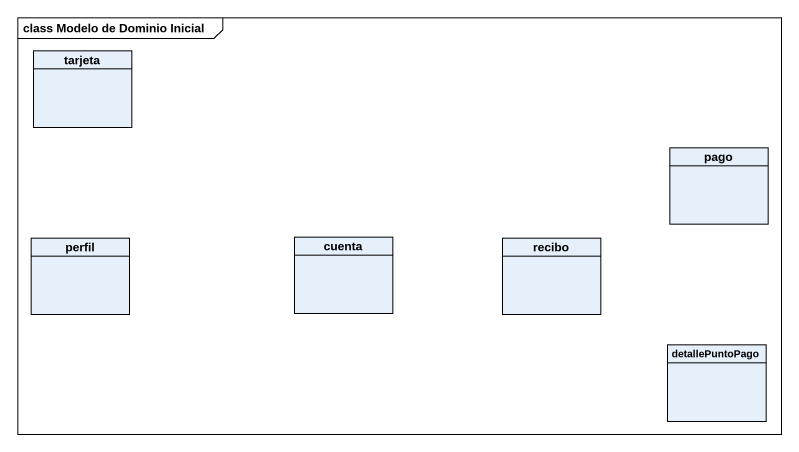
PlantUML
@startuml
mainframe class Modelo de Dominio Inicial
hide circle
hide empty members
class tarjeta
class pago
class perfil
class cuenta
class recibo
class detallePuntoPago
@enduml
